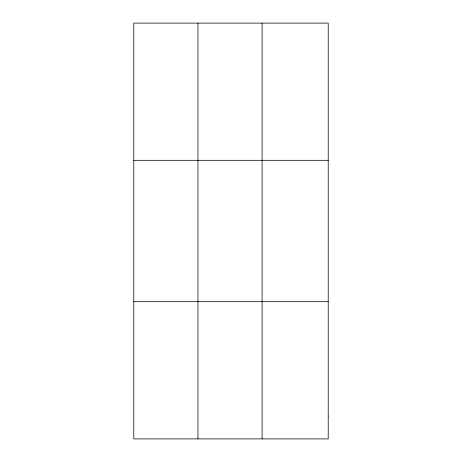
<?xml version="1.0" encoding="UTF-8"?>
<svg xmlns="http://www.w3.org/2000/svg" width="462" height="462" viewBox="0 0 462 462"><rect width="100%" height="100%" fill="white"/><g stroke="black" fill="none" stroke-linecap="round" stroke-linejoin="round"><path stroke-width="0.69" d="M197.95 23.1L197.95 438.9M262.104 23.1L262.104 438.9M133.789 160.314L328.211 160.314M133.789 301.686L328.211 301.686M328.211 416.031L328.211 438.9L133.789 438.9L133.789 23.1L328.211 23.1L328.211 416.031"/></g></svg>
